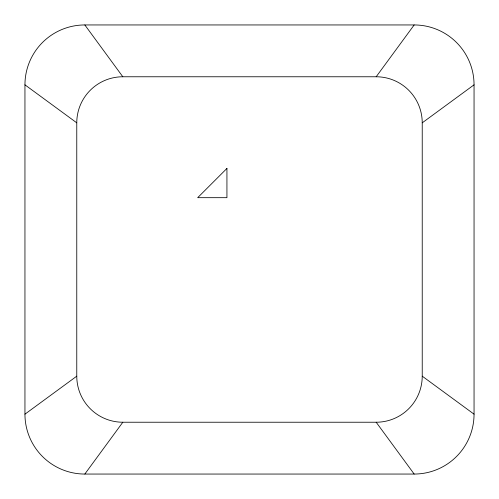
<?xml version="1.0" encoding="UTF-8"?>
<svg xmlns="http://www.w3.org/2000/svg" width="499" height="499" viewBox="0 0 499 499"><rect width="100%" height="100%" fill="white"/><g stroke="black" fill="none" stroke-linecap="round" stroke-linejoin="round"><path stroke-width="0.75" d="M84.83 474.05L414.17 474.05A59.88 59.88 0 0 0 474.05 414.17L474.05 84.83A59.88 59.88 0 0 0 414.17 24.95L84.83 24.95A59.88 59.88 0 0 0 24.95 84.83L24.95 414.17A59.88 59.88 0 0 0 84.83 474.05L122.829 422.229L376.171 422.229A46.064 46.064 0 0 0 422.229 376.171L422.229 122.829A46.064 46.064 0 0 0 376.171 76.771L122.829 76.771A46.064 46.064 0 0 0 76.771 122.829L76.771 376.171A46.064 46.064 0 0 0 122.829 422.229M376.171 76.771L414.17 24.95M24.95 414.17L76.771 376.171M422.229 122.829L474.05 84.83M24.95 84.83L76.771 122.829M422.229 376.171L474.05 414.17M84.83 24.95L122.829 76.771M376.171 422.229L414.17 474.05M226.933 168.431L197.679 197.679L226.933 197.679L226.933 168.431"/></g></svg>
